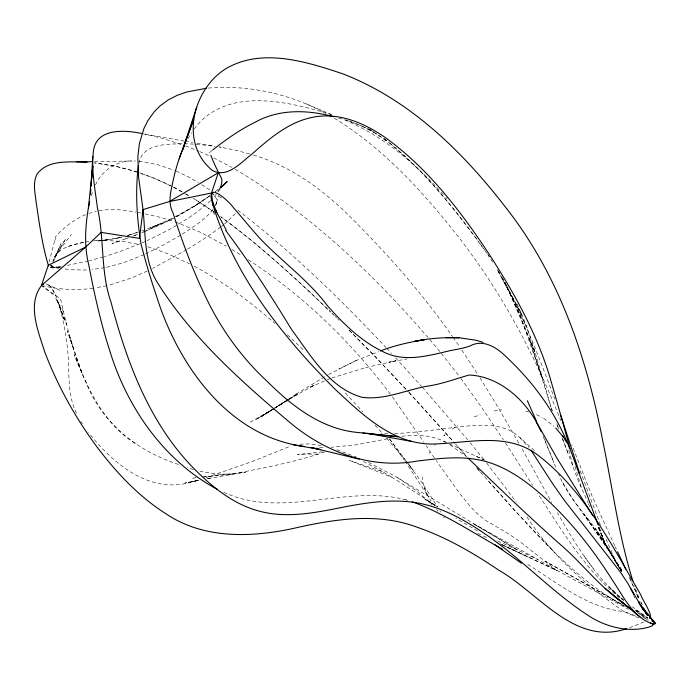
<?xml version="1.0" encoding="UTF-8"?>
<svg xmlns="http://www.w3.org/2000/svg" width="690" height="690" viewBox="0 0 690 690"><rect width="100%" height="100%" fill="white"/><g stroke="black" fill="none" stroke-linecap="round" stroke-linejoin="round"><path stroke-width="0.52" stroke-dasharray="3.45 2.59" d="M215.504 205.629L216.815 202.92L215.608 205.499L216.876 199.781L214.944 195.762M216.686 202.532L218.282 195.451M49.094 262.105L55.933 236.075C64.541 226.95 74.684 219.006 86.431 214.357M138.88 163.271C142.459 143.287 167.61 144.175 183.212 143.753M56.39 254.274L54.803 256.585L65.654 238.783L52.932 261.372C56.347 248.046 72.2 244.622 83.921 242.173M52.026 264.822L50.681 267.841L49.352 267.461M54.855 240.646L55.295 239.232M91.322 195.813L93.271 190.181M53.725 261.053L61.013 243.734L52.932 261.372M95.531 184.972C102.129 169.481 118.611 159.528 135.421 161.055M187.973 138.681L191.553 132.756M428.982 453.365L429.723 452.166M55.528 255.421L71.406 234.315M194.123 129.056C225.88 86.043 288.351 101.361 331.407 114.643M216.496 193.856L213.339 197.65M213.055 209.467C204.49 220.101 192.683 227.484 181.298 234.738M434.64 445.421L435.571 444.291M235.411 213.615L224.526 224.069M210.528 200.609C192.182 217.868 169.662 229.943 147.048 240.646M211.899 150.67L209.631 152.499L210.45 154.431M217.73 189.741L215.28 191.699L218.23 189.431M221.421 226.51L223.75 224.681M220.645 227.122L206.733 237.049L187.464 249.237M209.855 195.71L195.097 205.793L176.347 216.763M452.2 429.214L457.392 425.644M295.941 394.24L327.586 375.015M288.429 399.346L274.603 408.17M276.69 406.91L288.394 399.208M288.575 399.087L297.209 393.412M273.732 408.739L261.51 416.613L271.334 410.334M271.239 410.248L255.792 419.718L273.792 408.773M274.654 408.213L288.498 399.294M250.134 422.211L273.921 408.739M274.827 408.17L288.36 399.717L274.939 407.963M279.528 405.22L288.36 399.708M289.274 399.243L314.58 384.865L309.249 387.659L326.543 380.026M180.426 235.264L164.134 244.614L145.021 254.187M271.196 410.447L265.771 413.457L273.939 408.514M274.844 407.963L284.832 401.925M186.602 249.754L152.559 268.505M265.771 413.457L271.274 410.162M643.986 621.906L629.737 627.736M176.286 216.772L195.097 205.793L209.657 195.917L195.175 205.732L200.842 202.136L184.791 211.692L167.799 220.352L149.834 228.131L162.478 222.956L155.94 225.63M328.5 374.523L356.316 360.447L378.465 351.684M356.316 360.447L338.609 369.09M147.341 271.032L130.772 278.268L108.666 285.324M142.14 242.82L146.073 241.077M144.046 254.636L123.13 262.864L105.622 267.504M140.174 243.682L118.982 251.919L104.388 256.637M141.761 232.711L144.589 231.564M145.53 231.176L173.544 218.282L162.064 223.983L141.571 232.797M327.5 379.647L331.304 378.111M474.151 416.941L480.171 414.699M156.328 225.449L141.623 230.874M68.336 246.451L84.378 242.104M132.67 236.23L138 234.238L133.11 236.058M118.792 241.215L112.013 243.561L128.211 237.878M125.278 238.964L128.064 237.938M331.89 377.922L365.571 367.632L365.122 367.753L395.879 360.741L388.772 362.259L407.091 358.921M88.794 213.469L96.35 211.295M127.909 235.402L136.844 232.513M206.112 477.566L252.307 461.489L291.163 445.852M324.904 451.924C295.096 462.11 263.744 467.906 232.901 473.987L202.282 477.161M127.65 235.497L130.548 234.6L127.452 235.411M129.944 234.764L137.914 232.401M103.466 256.896L89.441 260.708M197.064 480.283C152.732 497.007 114.376 465.302 88.682 432.69M120.215 237.326L115.049 238.688L121.923 237.179M88.484 260.932L67.31 265.4M106.734 285.738L95.056 287.963M104.578 267.711L91.925 269.574M198.496 480.361L184.92 483.095L198.28 480.43L187.982 482.5M210.605 477.963L206.569 478.765M121.88 237.144L103.793 240.249M387.504 438.831L354.703 445.007L331.096 447.267M207.845 478.627L245.709 472.098L202.308 477.057M494.023 410.973L501.751 409.834M61.419 266.392L50.499 267.979L60.582 267.22M99.032 210.752C111.306 208.484 123.872 209.924 136.042 212.166M85.275 241.94L89.942 241.276M97.989 241.069L116.041 238.585M102.767 240.387L98.687 240.948L100.749 240.689M101.784 240.56L107.976 239.784L103.905 240.094M401.899 436.347C417.674 433.777 434.321 435.606 448.388 443.532M322.627 451.812L297.468 454.667L304.29 454.037L318.271 454.149M93.09 288.282C76.599 290.456 59.745 289.662 43.539 285.902M208.38 88.07C248.814 84.672 290.102 93.944 325.706 113.263M299.909 444.179L309.336 443.955L321.428 445.593M232.901 473.987L216.729 474.142L200.1 471.356M102.913 240.172L93.806 240.862L102.922 240.387M60.246 267.108L49.49 267.642L59.055 268.203M394.447 433.562C418.58 432.639 442.419 428.594 466.406 426.118C484.63 424.298 505.779 424.022 519.906 437.607L534.845 450.958M86.604 270.014L71.467 269.773L63.799 268.85M388.082 433.769L381.415 433.838M94.547 161.495L131.963 161.046M103.974 240.387L122.665 241.483L139.492 244.553M322.989 447.456L316.572 447.344M184.204 143.744L194.261 144.124M196.296 144.245L214.926 146.28M138.949 161.253L157.251 164.522L174.303 170.275M221.257 147.28L219.144 146.936L234.108 149.842L249.875 153.991M184.239 141.105L143.115 133.782M185.291 141.286L192.7 142.52M196.926 143.227L214.909 146.22M46.006 283.866L60.047 290.447M137.836 212.486L141.441 213.167M142.735 133.679L162.288 138.302L184.566 145.564M58.969 267.91L50.223 265.762M50.284 265.641L58.331 267.28M145.064 213.874L159.847 217.264L174.329 221.585M338.755 118.197L342.887 119.189M525.651 411.137L528.79 411.939M223.724 492.272C282.917 519.777 347.26 483.302 407.635 500.284M405.651 499.741L407.54 500.302M193.355 469.536L187.18 467.587M147.763 246.744L166.73 253.351L189.457 263.735M137.646 172.146L118.137 166.833L94.409 162.84L113.315 165.798L132.747 170.637L138.673 172.698M253.437 155.086C293.742 166.928 327.69 193.295 356.454 223.137C391.463 258.284 423.988 296.01 452.562 336.591M336.927 449.802L356.161 456.961M139.621 172.811L157.527 179.598L172.767 186.749L152.516 177.52L139.665 173.043M391.644 477.083L382.295 471.598L349.52 460.48L391.644 477.083L438.003 506.9M348.666 120.862L362.699 126.425M175.312 221.913L200.298 232.211L226.38 246.183M635.231 615.644L624.088 611.642C586.25 585.698 551.181 554.924 526.254 515.853M344.948 119.689L359.887 125.149L373.946 132.411M185.498 145.909L198.763 151.162M178.451 464.448C138.052 451.364 102.051 423.281 86.267 382.941C74.313 356.092 66.895 327.517 60.608 298.891L42.375 286.091L53.225 294.613M331.674 114.575L304.678 103.25M449.354 443.981L483.863 459.73M476.221 456.452L486.096 460.696M638.707 617.93L624.088 611.642C586.845 607.778 557.046 582.42 526.203 563.489M199.738 151.584L208.587 155.5M176.226 171.068L187.991 176.692L198.47 182.643M344.81 119.957C381.932 135.628 413.5 161.839 440.436 191.397M444.671 517.923L443.48 517.491M536.432 414.638L542.219 417.51M368.46 462.369L395.474 476.462L517.371 549.921L540.167 560.659L557.02 570.734M477.816 533.396L487.58 537.95M502.234 544.789L555.959 569.837L628.495 609.348M497.74 541.003L517.371 549.921L473.573 523.865L537.614 559.331M499.931 543.806L528.454 557.244M507.029 547.144L514.119 550.473M556.804 570.656L519.492 541.253L505.96 532.188L486.286 520.803L478.368 514.706L471.27 507.573L460.575 494.644L436.27 460.739M501.854 544.703L556.977 570.682M213.607 157.872L231.702 167.291M363.639 126.857L366.45 128.245M363.475 461.507L382.295 471.598M443.592 441.307L445.749 442.385M173.621 187.206L183.117 192.303M640.423 614.419L638.612 613.462L644.581 616.92L646.409 619.266M367.39 128.711L374.135 132.463M625.727 606.708L545.652 561.462L622.216 604.509M477.506 530.851L455.926 518.311M194.226 266.219C223.344 281.77 250.082 301.487 274.784 323.317M642.623 617.05L646.392 619.102M623.872 605.855C568.836 575.15 528.618 525.245 486.838 479.343M173.673 187.257L184.549 193.381M185.455 193.89L189.086 195.934M235.23 169.266C314.545 216.557 381.872 281.917 440.703 352.555M185.731 193.812L188.344 195.322M334.469 118.292C383.58 148.488 422.979 191.855 458.341 236.808C501.742 292.353 534.931 355.169 560.78 420.581M231.935 249.487L241.259 255.257M397.699 477.791L417.51 491.513L432.164 504.813M450.122 444.843L465.776 456.176M543.634 418.338L553.863 426.101M374.886 132.894L377.128 134.3M201.756 184.67L210.096 190.112M635.378 610.262L648.022 618.482M248.288 259.802C303.281 295.501 351.02 341.766 390.316 394.145M214.159 212.028L193.614 198.487L214.28 212.08M635.775 609.874L647.677 617.878L632.282 606.803M378.629 135.24L389.031 142.632M369.279 129.099L374.084 132.351M368.477 128.564L387.996 141.976M218.652 196.064L223.465 199.531M220.507 216.505C258.983 244.639 294.19 276.923 328.526 309.905C294.276 277.173 259.337 244.907 220.972 217.014M135.102 443.523C103.483 423.401 87.458 387.935 74.054 354.479L82.429 373.946L67.37 330.846L73.692 349.373L69.975 336.875M635.913 611.047L649.178 621.086M237.774 210.217C291.327 251.289 339.851 298.511 386.064 347.57M389.772 143.192C424.41 171.155 452.304 206.388 478.825 241.854M384.166 138.681L388.168 141.907M623.329 599.86L620.224 597.368L623.199 599.86C594.651 576.521 575.572 544.238 557.365 512.73M384.192 138.776C425.92 171.525 458.936 213.805 489.339 256.896M619.508 597.911C585.086 569.276 561.574 530.515 537.665 493.281M623.812 600.921L608.822 586.655L615.989 593.555L612.168 590.148M287.385 334.719L304.488 351.012M519.906 437.607L528.928 447.5M334.4 315.615L329.259 310.612L333.089 314.399M335.142 316.339L336.608 317.78M337.66 318.892L339.178 320.393M349.071 330.139L375.878 357.334L408.238 391.601M349.157 330.182L375.878 357.334L408.273 391.713M552.423 550.085L515.439 511.256L476.117 467.225L481.128 472.9M386.745 348.295L391.471 353.366M345.345 393.041L362.759 411.783M408.903 392.308L452.442 440.513M395.525 357.731L421.702 386.581M408.989 392.498L455.029 443.454M375.032 425.152L382.105 432.966M441.108 192.122L445.11 196.529M422.366 387.332L467.596 439.685M455.642 444.118L466.897 456.832M458.203 447.008L467.139 457.099M386.572 437.978L405.444 460.221M445.775 197.271L447.094 198.772M436.563 509.6L437.995 511.238M470.166 442.764L484.121 459.833M441.307 353.306L459.669 376.852M486.623 462.964L516.31 502.035M406.332 461.343L421.469 481.879L437.348 506.676M408.092 463.577L413.258 470.364L406.807 461.791M406.16 460.929L388.729 437.788L404.426 460.316M460.817 378.413L480.093 405.159L503.381 439.72M392.317 396.828L423.902 442.299M584.137 556.002L593.124 568.37M480.016 243.484L482.379 246.804M453.114 337.384L459.713 346.889M483.561 248.46L484.734 250.142M405.03 461.187L428.697 497.335M461.886 350.106L477.885 374.532M434.415 458.005L426.17 445.706M505.494 442.963L532.559 485.234M633.541 595.694L635.05 598.075M479.981 377.835L497.438 406.246L519.682 444.567M562.721 482.569L572.821 499.293L609.65 551.043L583.8 513.8L622.596 571.346L595.125 528.057L611.78 554.337L600.645 536.285C586.957 515.318 567.939 497.757 558.65 474.004M80.954 421.4L82.412 423.755M600.645 536.285L605.32 544.479L599.67 529.17M487.658 253.998L492.617 262.157M498.12 271.23L522.019 314.968L525.771 324.257L534.353 349.683L550.853 406.876M638.776 598.196L629.056 576.624L638.483 598.161M640.691 601.844L642.908 605.535M605.579 544.893L619.818 568.707M621.492 571.286L605.622 544.634L621.397 571.199M440.574 512.058L439.858 510.859M599.101 527.678L604.863 543.246L618.456 566.231M621.492 571.242L606.441 545.505L620.56 569.612M63.48 311.613L55.562 297.959L57.908 302.401L66.585 324.283L56.847 299.305L63.911 319.073L57.848 301.263C55.536 295.173 53.57 287.868 47.645 284.306L50.819 286.842L55.899 295.924M426.765 493.626L430.974 501.164M498.232 271.213L499.258 273.033M522.097 448.854L551.603 502.398M497.223 269.626L522.019 314.968L516.87 303.652M502.527 277.716L503.89 280.226M506.572 285.315C525.53 321.902 540.305 360.473 554.726 399.018M501.509 276.888L526.953 327.388M498.068 270.48L499.534 273.318M501.483 277.095L510.764 295.044L520.562 316.952L535.311 352.901L505.063 282.434M615.161 546.644L616.368 549.197M614.747 545.79L592.391 496.86L571.786 444.783M76.538 413.224C66.473 393.421 69.94 370.677 67.568 349.373C65.817 333.089 62.85 316.874 57.848 301.263M617.007 564.472L605.259 537.217M505.097 282.572L520.562 316.952L542.469 378.75L529.541 339.325L552.216 410.559M562.635 439.151L578.151 480.395L588.053 502.855M640.898 602.551L641.596 604.13M543.065 436.071L555.726 467.165M588.449 503.76L590.804 509.255M424.169 487.537L427.084 494.394L424.523 488.175M544.6 439.375L553.992 462.895M598.437 527.531L601.068 533.939M598.239 527.074L604.5 542.349M602.965 538.588L601.654 535.371M599.049 527.496L605.311 544.35L605.113 543.858M604.276 541.814L604.863 543.246M603.112 538.942L603.767 540.555M638.845 597.712L634.369 585.586M562.117 437.727L568.698 454.589M600.464 525.073L579.686 469.45M637.37 596.315L637.836 597.575M558.727 428.999L556.683 423.505M599.161 527.824L604.69 542.711M556.873 423.712L558.667 428.775M551.12 407.678L552.19 410.861M574.986 466.293L581.42 487.977M568.819 450.147L573.192 466.707M422.806 482.112L423.6 485.329M213.779 211.287L214.305 215.315L213.771 211.071M422.246 476.781L422.478 479.714M444.964 434.907L443.808 435.925L444.947 434.924M297.192 394.197L289.248 399.165L297.192 394.197M195.96 477.782L192.786 478.144L195.951 477.816M431.586 503.346L424.937 499.327L436.839 506.564L431.586 503.346M621.293 570.941L606.743 546.23L621.293 570.992M599.877 530.153L599.144 528.152L599.877 530.153"/><path stroke-width="1.03" d="M141.743 133.489C125.106 130.005 97.1 127.857 93.555 150.135C91.02 169.214 95.03 188.43 97.325 207.354C104.656 238.662 100.231 271.524 111.021 302.186C127.71 365.933 152.309 430.586 201.911 476.307C217.885 491.375 236.377 504.752 257.793 510.729C285.789 518.837 315.028 512.782 342.861 507.219C365.407 502.889 388.539 499.241 411.507 502.061C438.193 505.244 462.429 518.44 484.294 533.413C522.563 559.116 553.647 594.28 592.96 618.473C610.107 628.142 631.514 632.704 650.601 626.572C651.843 626.046 653.723 625.088 653.292 623.424M90.519 194.485L90.838 189.181M91.028 185.989L92.814 156.276M91.252 186.067L91.416 183.954M91.822 178.675L92.788 165.997L88.355 208.225C85.129 227.286 84.128 246.942 88.958 265.814C94.427 294.621 100.869 323.317 109.908 351.236C127.331 407.911 164.272 461.075 217.307 489.339M632.868 580.989C618.473 535.069 612.47 487.149 602.586 440.177C586.931 358.904 559.961 278.079 509.022 211.752C465.345 154.275 411.481 100.447 343.042 73.916C306.541 61.677 262.105 47.567 226.156 68.534C192.648 89.062 179.133 143.649 212.46 170.482C227.26 178.598 240.896 162.478 251.574 154.37C268.833 139.251 287.075 123.243 309.991 117.878C339.368 110.616 368.926 124.718 391.73 142.364C429.033 170.956 458.384 208.432 484.484 247.167C512.256 289.196 537.717 333.658 551.396 382.45C557.658 404.176 563.808 425.928 569.759 447.732C570.285 449.664 569.448 448.086 569.198 447.344C555.717 412.206 532.602 381.354 505.166 355.859C496.205 347.018 482.638 338.988 470.209 345.906C463.62 348.381 456.616 349.321 449.759 350.736C427.766 355.902 403.538 362.837 382.226 351.27C360.672 340.765 343.24 323.627 327.526 305.843C308.335 280.14 281.994 261.596 260.07 238.576C250.91 228.519 242.44 217.868 233.444 207.673C228.735 200.807 204.801 179.228 212.563 203.576C233.996 275.784 282.607 336.565 335.004 389.169C362 414.267 391.954 443.523 431.224 444.05C465.784 443.618 503.924 432.035 535.069 453.063C583.542 488.494 611.236 544.367 640.907 595.039C641.864 599.343 653.853 615.799 649.532 618.326M362.897 433.001L397.949 436.718L358.386 432.527C322.023 429.456 292.06 406.22 267.185 381.363C241.008 357.135 220.032 327.672 204.956 295.389C192.122 268.703 181.944 240.836 172.914 212.658C167.359 201.954 171.129 190.414 173.414 179.305C176.062 167.558 179.581 155.949 184.722 145.029M138.354 165.635C135.145 191.82 136.792 218.842 141.183 244.734C145.745 262.028 150.739 279.217 156.526 296.148C177.882 364.717 228.295 436.701 304.411 446.473M88.355 208.225L89.691 201.842M647.487 615.48L639.276 603.388L639.164 601.835M196.702 107.209L182.721 149.48L193.364 120.155L179.124 158.864M218.204 191.432C220.705 187.68 222.542 183.143 221.671 178.572C217.704 171.094 213.9 163.452 210.864 155.397M221.274 187.43L227.174 181.582L220.559 187.551M626.537 628.702C574.658 646.349 538.752 592.952 499.043 570.345C473.211 552.914 445.956 537.044 416.355 526.953C378.31 512.886 337.005 518.725 298.46 527.281C254.895 537.415 205.663 540.063 166.721 514.3C139.337 497.059 116.808 473.133 97.385 447.482C75.65 418.269 57.831 386.107 44.79 352.107C38.433 331.674 26.755 304.721 41.504 285.479L85.594 247.132L101.111 232.383L139.527 238.404L143.028 209.588L138.595 177.356L137.845 156.509L139.423 143.399L143.943 128.469L147.901 120.578L154.422 111.53L160.071 105.889L168.36 99.843L177.321 95.289L186.749 91.994L206.379 88.26M212.658 150.058C225.889 139.553 239.81 129.755 255.007 122.294C279.2 108.744 307.887 109.719 333.856 116.765M649.506 616.886C650.446 618.671 659.657 625.373 652.68 623.915C633.084 617.524 623.82 596.988 613.065 581.187C590.666 545.557 563.92 512.101 530.808 485.838C514.843 473.366 496.645 462.688 476.376 459.454C456.642 456.03 436.58 458.781 416.898 461.101C370.685 469.502 324.136 451.639 289.127 421.84C241.052 381.389 192.95 338.333 158.89 284.961C143.744 262.45 145.728 235.169 143.028 209.588L169.43 201.549L218.273 172.785L211.511 193.036L213.107 205.767M85.594 247.132L48.274 265.236L41.504 285.479L43.668 284.194M380.449 350.96C394.835 345.285 410.05 342.059 425.264 339.514L414.457 341.412C429.137 338.298 444.205 337.238 459.195 337.79L475.884 340.196L483.034 342.352M169.43 201.549L211.511 193.036L213.641 194.511M48.602 266.055C42.202 245.45 39.459 223.879 36.199 202.61C35.225 193.14 32.387 182.764 37.217 173.88C49.835 157.432 74.787 163.323 92.408 161.52M459.195 337.79L446.059 337.703M76.374 161.71L87.069 162.176M370.03 433.518L367.365 433.363L411.645 441.436M292.81 444.688L320.695 449.595L311.319 447.534M311.199 447.551L359.266 459.143M412.327 501.854C444.438 513.55 473.03 532.784 502.725 549.369M650.403 622.958L653.327 624.217M624.105 603.405L624.657 603.759M651.636 620.827L655.25 623.173L639.276 603.388M623.553 603.043C600.326 587.466 583.248 564.739 562.462 546.316C529.98 517.974 499.103 487.925 468.027 458.1M494.799 544.729L521.493 563.256M614.04 596.177L630.367 608.839L605.027 588.354M622.863 602.948L640.7 617.541M555.735 427.947L562.997 436.736M648.341 615.592L642.287 608.295M225.751 230.538C249.616 262.243 270.92 295.743 291.611 329.57C310.741 355.247 329.328 388.298 362.233 397.328C384.287 400.235 405.246 390.212 426.549 386.305C441.229 384.304 455.046 378.983 469.148 375.024C497.697 376.223 522.882 397.733 536.303 421.866L557.322 458.781L592.788 515.706M531.007 450.242L552.681 483.75L564.368 500.379L620.465 572.208L628.09 583.775L633.817 594.53M562.816 436.02L566.688 442.557M642.933 607.614L647.28 614.971M226.251 230.106L215.815 210.631L216.738 212.632L212.451 201.213M630.6 588.191L643.425 610.158M646.728 614.462L646.09 613.307M645.883 612.918L643.753 608.735M536.303 421.866L541.21 431.69M617.576 551.741L624.588 566.766M624.968 567.585L625.718 569.233M527.341 400.674L536.51 421.323M569.966 448.75L598.178 525.15M560.849 415.656L579.729 473.582"/></g></svg>
